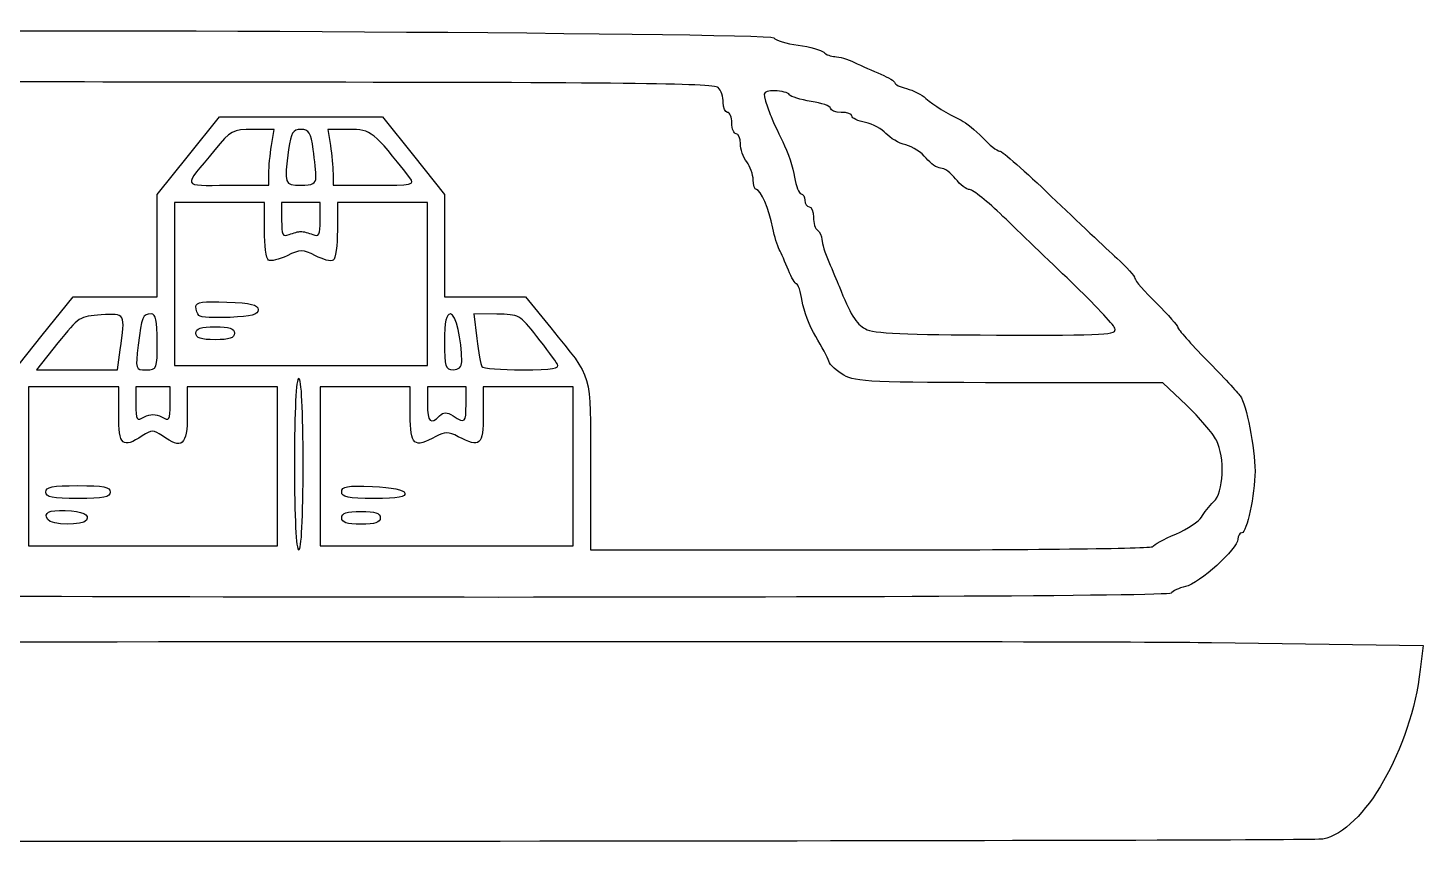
# Model space of a CAD drawing. Extents: x 15 to 1686, y 39 to 1121.
# Drawn here: x 558.6 to 802.7, y 630.5 to 773 of the extents above; entities that cross this region are included whole.
import ezdxf

# ---------------------------------------------------------------- set-up
doc = ezdxf.new("R2010")
doc.units = 0
doc.layers.get('0').update_dxf_attribs({"linetype": 'CONTINUOUS'})

msp = doc.modelspace()

# ---------------------------------------------------------------- linework, layer by layer
at = {"color": 7}
for points in [[(534.375, 681.75), (555.75, 681.75), (555.75, 697.144958), (555.75, 712.539915), (561.138757, 719.269958), (566.527507, 726), (573.888757, 726), (581.25, 726), (581.25, 734.943105), (581.25, 743.886218), (586.6875, 750.688725), (592.125, 757.491233), (606.375, 757.491233), (620.625, 757.491233), (626.0625, 750.688725), (631.5, 743.886218), (631.5, 734.943105), (631.5, 726), (638.57682, 726), (645.653648, 726), (650.060445, 720.5625)], [(601.231388, 752.4375), (601.69626, 755.25), (597.965535, 755.25)], [(614.784465, 755.25), (611.05374, 755.25), (611.518613, 752.4375)], [(593.53317, 745.5), (600.75, 745.5), (600.75825, 747.5625), (600.758258, 747.5625)], [(611.991743, 747.5625), (612, 745.5), (619.21683, 745.5)], [(600, 737.669265), (600, 742.5), (592.125, 742.5), (584.25, 742.5), (584.25, 728.25), (584.25, 714), (606.375, 714), (628.5, 714), (628.5, 728.25)], [(609.75, 739.419758), (609.75, 742.5), (606.375, 742.5), (603, 742.5), (603, 739.419758)], [(628.5, 728.25), (628.5, 742.5), (620.625, 742.5), (612.75, 742.5), (612.75, 737.669265)], [(640.63353, 722.96805), (636.642067, 723), (637.164683, 718.6875)], [(563.851178, 717.9375), (560.109165, 713.25), (567.202643, 713.25), (574.296113, 713.25), (574.77306, 716.729677)], [(574.5, 705.375), (574.5, 710.25), (566.625, 710.25), (558.75, 710.25), (558.75, 696.375), (558.75, 682.5), (580.5, 682.5), (602.25, 682.5), (602.25, 696.375)], [(583.5, 707.223615), (583.5, 710.25), (580.5, 710.25), (577.5, 710.25), (577.5, 707.223615)], [(602.25, 696.375), (602.25, 710.25), (594.375, 710.25), (586.5, 710.25), (586.5, 705.375)], [(625.5, 705.375), (625.5, 710.25), (617.625, 710.25), (609.75, 710.25), (609.75, 696.375), (609.75, 682.5), (631.875, 682.5), (654, 682.5), (654, 696.375)], [(635.25, 707.25), (635.25, 710.25), (631.875, 710.25), (628.5, 710.25), (628.5, 707.25)], [(654, 696.375), (654, 710.25), (646.125, 710.25), (638.25, 710.25), (638.25, 705.375)], [(761.25, 707.051873), (757.125, 710.978738), (730.37328, 710.989388)], [(657, 696.583117), (657, 681.75), (706.062502, 681.75)], [(765.63765, 665.578245), (802.6503, 665.069655), (802.159575, 660.847328)]]:
    msp.add_lwpolyline(points, dxfattribs=at)
for points in [[(609, 746.895323)], [(625.410945, 746.8125)], [(606.375, 737.428665)], [(588.530715, 722.719282)], [(748.718228, 720.513105)], [(581.25, 718.125)], [(588, 719.625)], [(634.5, 714.645323)], [(651.224767, 714.250845)], [(582, 705)], [(630.61872, 705.16872)], [(606.75, 696.75)], [(561.75, 691.875)], [(613.5, 691.907857)], [(562.09416, 687.049898)], [(613.5, 687.375)]]:
    msp.add_lwpolyline(points, close=True, dxfattribs=at)
for points in [[(528.976755, 772.154813), (532.372635, 773.00712), (688.521825, 772.176263), (689.090085, 771.302835)], [(689.090085, 771.302835), (689.384288, 770.850645), (691.298865, 770.25678), (693.3447, 769.983135)], [(693.3447, 769.983135), (695.390535, 769.70949), (697.39866, 769.15134), (697.8072, 768.7428)], [(697.8072, 768.7428), (698.21574, 768.33426), (699.105645, 768), (699.78477, 768)], [(699.78477, 768), (700.463895, 768), (701.99952, 767.53578), (703.19727, 766.96839)], [(703.19727, 766.96839), (704.39502, 766.401008), (706.471875, 765.47487), (707.8125, 764.910308)], [(604.036342, 763.5), (563.108827, 763.5), (529.088827, 763.704855), (528.436342, 763.955242)], [(707.8125, 764.910308), (709.153125, 764.345745), (710.25, 763.665308), (710.25, 763.398225)], [(679.35, 762.6), (678.662092, 763.287908), (660.913627, 763.5), (604.036342, 763.5)], [(680.25, 759.975), (680.25, 760.92375), (679.845, 762.105), (679.35, 762.6)], [(689.229277, 762), (686.957588, 762), (686.931885, 761.861895), (688.46151, 757.875)], [(691.821518, 761.336543), (691.595992, 761.70144), (690.429487, 762), (689.229277, 762)], [(710.25, 763.398225), (710.25, 763.131135), (711.178125, 762.680978), (712.3125, 762.397875)], [(712.3125, 762.397875), (713.446875, 762.114765), (714.96795, 761.348768), (715.692667, 760.695653)], [(681, 758.25), (680.5875, 758.25), (680.25, 759.02625), (680.25, 759.975)], [(695.615775, 760.165583), (693.754455, 760.44471), (692.047035, 760.971638), (691.821518, 761.336543)], [(699, 758.954048), (699, 759.341273), (697.477103, 759.886462), (695.615775, 760.165583)], [(700.875, 758.25), (699.84375, 758.25), (699, 758.566822), (699, 758.954048)], [(715.692667, 760.695653), (717.063397, 759.460343), (719.306535, 758.067818), (721.875, 756.857685)], [(681.75, 756.375), (681.75, 757.40625), (681.4125, 758.25), (681, 758.25)], [(688.46151, 757.875), (688.778032, 757.05), (689.761515, 754.905758), (690.647033, 753.110017)], [(702.75, 757.59375), (702.75, 757.954687), (701.90625, 758.25), (700.875, 758.25)], [(705.10074, 756.467355), (703.80783, 756.725932), (702.75, 757.232813), (702.75, 757.59375)], [(721.875, 756.857685), (722.7, 756.46899), (724.366267, 755.104493), (725.577817, 753.82548)], [(597.965535, 755.25), (594.426983, 755.25), (594.083543, 755.06649), (591.29829, 751.6875)], [(606.375, 755.25), (604.955505, 755.25), (604.632075, 754.726065), (604.22694, 751.770323)], [(608.52306, 751.770323), (608.117925, 754.726065), (607.794495, 755.25), (606.375, 755.25)], [(625.410945, 746.8125), (619.060155, 754.962712), (618.698332, 755.25), (614.784465, 755.25)], [(682.5, 754.5), (682.0875, 754.5), (681.75, 755.34375), (681.75, 756.375)], [(683.25, 752.768348), (683.25, 753.720757), (682.9125, 754.5), (682.5, 754.5)], [(708.707678, 754.548795), (708.01677, 755.345423), (706.39365, 756.20877), (705.10074, 756.467355)], [(712.160753, 752.54901), (710.952472, 752.852273), (709.398585, 753.752175), (708.707678, 754.548795)], [(591.29829, 751.6875), (585.638992, 744.82179), (585.394027, 745.5), (593.53317, 745.5)], [(600.758258, 747.5625), (600.762758, 748.696875), (600.975705, 750.890625), (601.231388, 752.4375)], [(604.22694, 751.770323), (603.394357, 745.695952), (603.46149, 745.5), (606.375, 745.5)], [(609, 746.895323), (609, 747.662745), (608.785372, 749.856495), (608.52306, 751.770323)], [(611.518613, 752.4375), (611.774295, 750.890625), (611.987205, 748.696875), (611.991743, 747.5625)], [(684.35115, 749.580848), (683.745518, 750.381562), (683.25, 751.815938), (683.25, 752.768348)], [(690.647033, 753.110017), (691.532543, 751.314278), (692.46735, 748.529902), (692.724383, 746.922518)], [(715.73325, 750.248813), (714.976665, 751.210658), (713.36904, 752.245748), (712.160753, 752.54901)], [(725.577817, 753.82548), (726.789367, 752.546468), (728.139367, 751.49634), (728.577817, 751.49187)], [(685.47615, 746.4375), (685.463025, 747.365625), (684.956775, 748.780133), (684.35115, 749.580848)], [(718.258995, 748.5), (717.62643, 748.5), (716.489843, 749.286968), (715.73325, 750.248813)], [(728.577817, 751.49187), (729.016267, 751.48737), (733.0875, 747.919463), (737.625, 743.563118)], [(606.375, 745.5), (608.434358, 745.5), (609, 745.800668), (609, 746.895323)], [(619.21683, 745.5), (625.979618, 745.5), (626.369325, 745.582575), (625.410945, 746.8125)], [(692.724383, 746.922518), (692.981415, 745.315133), (693.486075, 744), (693.845858, 744)], [(720.883995, 746.625), (720.07281, 747.65625), (718.89156, 748.5), (718.258995, 748.5)], [(686.066918, 744.75), (685.755112, 744.75), (685.489267, 745.509375), (685.47615, 746.4375)], [(688.907258, 738.024615), (688.221248, 741.36855), (686.79315, 744.75), (686.066918, 744.75)], [(723.338895, 744.75), (722.799877, 744.75), (721.69518, 745.59375), (720.883995, 746.625)], [(729.170003, 740.0625), (726.501908, 742.640625), (723.877905, 744.75), (723.338895, 744.75)], [(693.845858, 744), (694.205633, 744), (694.5, 743.49375), (694.5, 742.875)], [(694.5, 742.875), (694.5, 742.25625), (694.8375, 741.75), (695.25, 741.75)], [(737.625, 743.563118), (742.1625, 739.206765), (747.309375, 734.347553), (749.0625, 732.764858)], [(603, 739.419758), (603, 736.778738), (603.187155, 736.41717), (604.3125, 736.88409)], [(608.4375, 736.88409), (609.562845, 736.41717), (609.75, 736.778737), (609.75, 739.419758)], [(695.25, 741.75), (695.6625, 741.75), (696, 740.92617), (696, 739.919265)], [(696, 739.919265), (696, 738.91236), (696.3375, 737.87994), (696.75, 737.625)], [(741.127313, 728.575605), (737.218898, 732.31527), (731.838105, 737.484375), (729.170003, 740.0625)], [(600.69849, 732.406845), (600.314318, 732.644265), (600, 735.01236), (600, 737.669265)], [(604.3125, 736.88409), (605.034375, 737.183603), (605.9625, 737.428665), (606.375, 737.428665)], [(606.375, 737.428665), (606.7875, 737.428665), (607.715625, 737.183603), (608.4375, 736.88409)], [(612.75, 737.669265), (612.75, 735.01236), (612.422415, 732.636068), (612.022027, 732.388613)], [(690.046245, 734.274615), (689.713215, 734.90691), (689.200673, 736.59441), (688.907258, 738.024615)], [(696.75, 737.625), (697.1625, 737.37006), (697.5, 736.641773), (697.5, 736.006583)], [(697.5, 736.006583), (697.5, 735.371393), (698.04066, 733.619438), (698.70147, 732.113348)], [(603.953115, 733.194083), (602.547248, 732.523673), (601.082663, 732.16941), (600.69849, 732.406845)], [(608.901652, 733.175858), (606.689205, 734.31996), (606.316995, 734.321332), (603.953115, 733.194083)], [(612.022027, 732.388613), (611.62164, 732.141157), (610.217475, 732.49542), (608.901652, 733.175858)], [(691.633965, 730.6875), (691.093748, 732.028125), (690.379275, 733.642327), (690.046245, 734.274615)], [(698.70147, 732.113348), (699.36228, 730.607258), (700.169483, 728.7), (700.495253, 727.875)], [(749.0625, 732.764858), (750.815625, 731.182163), (752.25, 729.590535), (752.25, 729.227917)], [(693.087225, 728.25), (692.828145, 728.25), (692.174175, 729.346875), (691.633965, 730.6875)], [(694.037033, 725.256098), (693.773722, 726.902738), (693.346313, 728.25), (693.087225, 728.25)], [(700.495253, 727.875), (702.402173, 723.045825), (703.501838, 721.252575), (705.093038, 720.377295)], [(748.718228, 720.513105), (748.45164, 721.207815), (745.035728, 724.83594), (741.127313, 728.575605)], [(752.25, 729.227917), (752.25, 728.8653), (753.9375, 726.906488), (756, 724.875)], [(588, 724.28286), (588, 725.085285), (589.213088, 725.266552), (593.4375, 725.095357)], [(593.4375, 725.095357), (597.6729, 724.923712), (598.875, 724.626293), (598.875, 723.75)], [(696.415837, 719.068598), (695.370802, 720.825068), (694.300342, 723.609443), (694.037033, 725.256098)], [(756, 724.875), (758.0625, 722.843512), (759.75, 720.94083), (759.75, 720.646822)], [(571.421595, 722.851695), (567.71481, 722.6322), (567.4743, 722.47608), (563.851178, 717.9375)], [(574.77306, 716.729677), (575.660235, 723.202342), (575.71308, 723.10581), (571.421595, 722.851695)], [(580.169265, 723), (578.706563, 723), (578.518748, 722.547037), (577.914683, 717.5625)], [(581.25, 718.125), (581.25, 721.869592), (580.999403, 723), (580.169265, 723)], [(588.530715, 722.719282), (588.238822, 723.011175), (588, 723.714787), (588, 724.28286)], [(593.968215, 722.40678), (591.26949, 722.286765), (588.822615, 722.427405), (588.530715, 722.719282)], [(598.875, 723.75), (598.875, 722.88687), (597.732818, 722.574202), (593.968215, 722.40678)], [(632.52306, 723), (631.76391, 723), (631.5, 721.742438), (631.5, 718.125)], [(634.5, 714.645323), (634.5, 718.62156), (633.463943, 723), (632.52306, 723)], [(647.625, 719.093895), (644.694435, 722.84718), (644.532615, 722.936842), (640.63353, 722.96805)], [(588, 719.625), (588, 720.458333), (588.875002, 720.75), (591.375, 720.75)], [(591.375, 720.75), (593.874998, 720.75), (594.75, 720.458333), (594.75, 719.625)], [(650.060445, 720.5625), (657.568222, 711.29874), (657, 713.262225), (657, 696.583117)], [(705.093038, 720.377295), (706.431682, 719.64093), (712.14015, 719.378775), (728.038965, 719.323538)], [(728.038965, 719.323538), (747.589238, 719.255588), (749.165962, 719.346338), (748.718228, 720.513105)], [(759.75, 720.646822), (759.75, 720.352808), (762.028125, 717.78345), (764.8125, 714.937125)], [(577.914683, 717.5625), (577.397505, 713.294858), (577.41213, 713.25), (579.32103, 713.25)], [(579.32103, 713.25), (581.195145, 713.25), (581.25, 713.38863), (581.25, 718.125)], [(591.375, 718.5), (588.875002, 718.5), (588, 718.791667), (588, 719.625)], [(594.75, 719.625), (594.75, 718.791667), (593.874998, 718.5), (591.375, 718.5)], [(631.5, 718.125), (631.5, 713.750002), (631.653847, 713.25), (633, 713.25)], [(637.164683, 718.6875), (637.452127, 716.315625), (637.833825, 714.121875), (638.012917, 713.8125)], [(651.224768, 714.250845), (650.894895, 714.801308), (649.275, 716.98068), (647.625, 719.093895)], [(698.698958, 714.740183), (698.488275, 715.36434), (697.460865, 717.312128), (696.415837, 719.068598)], [(633, 713.25), (633.96249, 713.25), (634.5, 713.750002), (634.5, 714.645323)], [(638.012917, 713.8125), (638.192003, 713.503125), (641.37288, 713.25), (645.081532, 713.25)], [(645.081532, 713.25), (650.50317, 713.25), (651.707003, 713.446125), (651.224767, 714.250845)], [(701.35179, 712.302683), (700.103422, 713.01915), (698.909648, 714.116025), (698.698958, 714.740183)], [(764.8125, 714.937125), (767.596875, 712.090807), (770.233875, 709.27848), (770.672475, 708.687518)], [(606, 711.75), (605.525003, 711.75), (605.25, 706.250002), (605.25, 696.75)], [(606.75, 696.75), (606.75, 706.250002), (606.474997, 711.75), (606, 711.75)], [(730.37328, 710.989388), (706.355722, 710.998912), (703.389578, 711.133155), (701.35179, 712.302683)], [(770.672475, 708.687518), (771.738, 707.25201), (773.25, 699.537473), (773.25, 695.53683)], [(578.619127, 701.690122), (575.164725, 699.426705), (574.5, 700.02135), (574.5, 705.375)], [(577.5, 707.223615), (577.5, 704.429633), (577.615193, 704.258873), (579, 705)], [(579, 705), (580.065742, 705.570367), (580.934258, 705.570367), (582, 705)], [(582, 705), (583.384807, 704.258873), (583.5, 704.429633), (583.5, 707.223615)], [(586.5, 705.375), (586.5, 700.008683), (585.609, 699.256575), (582.134625, 701.690122)], [(629.983905, 701.582175), (626.161057, 699.46596), (625.5, 700.025138), (625.5, 705.375)], [(628.5, 707.25), (628.5, 704.13843), (629.049067, 703.599067), (630.61872, 705.16872)], [(630.61872, 705.16872), (631.343678, 705.893677), (631.8477, 705.893677), (633.008542, 705.16872)], [(633.008542, 705.16872), (635.137665, 703.83906), (635.25, 703.94337), (635.25, 707.25)], [(638.25, 705.375), (638.25, 700.012463), (637.736693, 699.5634), (633.88416, 701.555625)], [(766.5, 700.94598), (765.88125, 702.144442), (763.51875, 704.89209), (761.25, 707.051873)], [(582.134625, 701.690122), (580.582958, 702.776948), (580.277842, 702.776948), (578.619127, 701.690122)], [(633.88416, 701.555625), (632.148847, 702.452993), (631.564133, 702.456975), (629.983905, 701.582175)], [(766.0104, 690.140625), (767.78055, 691.784783), (768.058875, 697.92657), (766.5, 700.94598)], [(605.25, 696.75), (605.25, 687.249998), (605.525003, 681.75), (606, 681.75)], [(606, 681.75), (606.474997, 681.75), (606.75, 687.249998), (606.75, 696.75)], [(773.25, 695.53683), (773.25, 691.393275), (771.82605, 684.75), (770.937825, 684.75)], [(561.75, 691.875), (561.75, 692.775), (562.875, 693), (567.375, 693)], [(567.375, 690.75), (562.875, 690.75), (561.75, 690.975), (561.75, 691.875)], [(567.375, 693), (571.875, 693), (573, 692.775), (573, 691.875)], [(573, 691.875), (573, 690.975), (571.875, 690.75), (567.375, 690.75)], [(613.5, 691.907857), (613.5, 692.864497), (614.434522, 693.02742), (618.877508, 692.845357)], [(619.187498, 690.75), (614.560215, 690.75), (613.5, 690.965835), (613.5, 691.907857)], [(618.877508, 692.845357), (622.346513, 692.703203), (624.365032, 692.292277), (624.565005, 691.6875)], [(624.565005, 691.6875), (624.79476, 690.992662), (623.402828, 690.75), (619.187498, 690.75)], [(562.09416, 687.049898), (561.33342, 688.280798), (562.241228, 688.752772), (565.158555, 688.6431)], [(565.158555, 688.6431), (568.213275, 688.52826), (569.463938, 687.95292), (568.842967, 686.948175)], [(613.5, 687.375), (613.5, 688.208333), (614.375002, 688.5), (616.875, 688.5)], [(616.875, 688.5), (619.374998, 688.5), (620.25, 688.208333), (620.25, 687.375)], [(763.875, 687.497318), (764.2875, 688.243418), (765.2484, 689.43291), (766.0104, 690.140625)], [(568.842967, 686.948175), (568.24668, 685.98336), (562.701667, 686.066933), (562.09416, 687.049898)], [(616.875, 686.25), (614.375002, 686.25), (613.5, 686.541667), (613.5, 687.375)], [(620.25, 687.375), (620.25, 686.541667), (619.374998, 686.25), (616.875, 686.25)], [(759.375, 684.537368), (761.4375, 685.419233), (763.4625, 686.75121), (763.875, 687.497318)], [(755.375025, 682.341982), (755.5125, 682.667573), (757.3125, 683.655495), (759.375, 684.537368)], [(770.25, 683.627655), (770.25, 681.982815), (763.4832, 675.865485), (761.07975, 675.337612)], [(770.937825, 684.75), (770.559525, 684.75), (770.25, 684.244942), (770.25, 683.627655)], [(706.062502, 681.75), (733.046872, 681.75), (755.237475, 682.016392), (755.375025, 682.341982)], [(758.589375, 674.192295), (757.9473, 673.153447), (500.377402, 673.272165), (497.39256, 674.312685)], [(761.07975, 675.337612), (759.945375, 675.088455), (758.82465, 674.573062), (758.589375, 674.192295)], [(397.5, 665.480918), (579.61875, 665.814173), (745.280692, 665.857973), (765.63765, 665.578245)], [(802.159575, 660.847328), (800.547225, 646.974833), (792.312225, 632.649937), (785.123025, 631.212105)], [(785.123025, 631.212105), (781.625925, 630.512685), (46.645269, 630.658185), (46.212527, 631.358377)]]:
    msp.add_open_spline(points, degree=3, dxfattribs=at)

doc.saveas('drawing.dxf')
